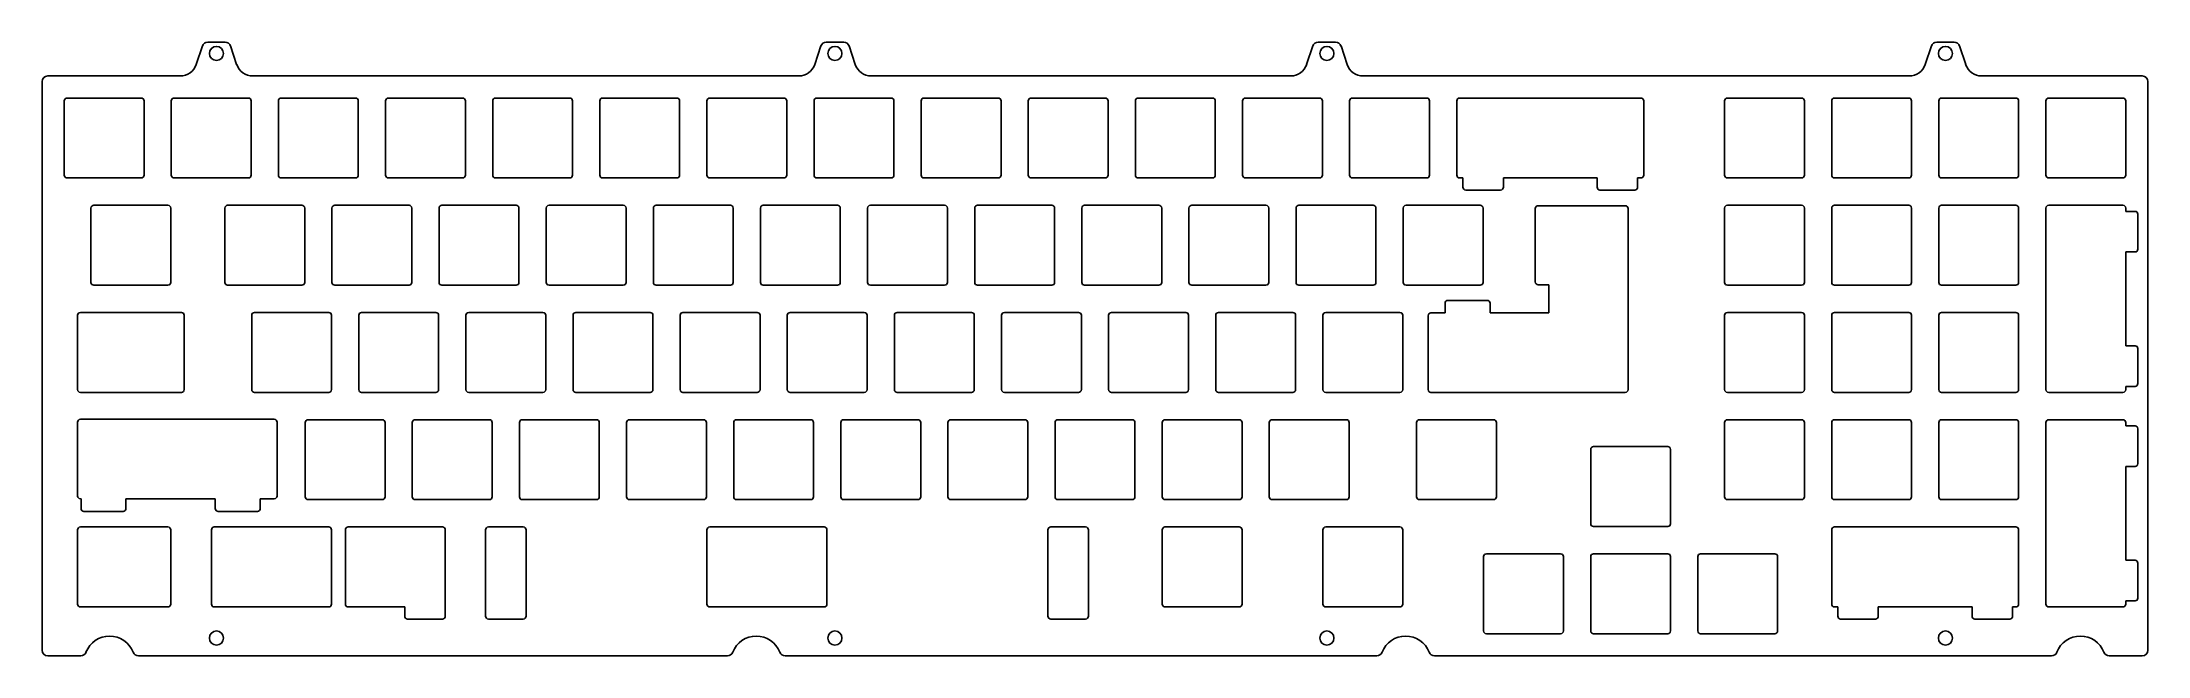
# Model space of a CAD drawing. Header units: millimetres. Extents: x 47 to 421, y 56 to 165.
import ezdxf

# ---------------------------------------------------------------- set-up
doc = ezdxf.new("R2010")
doc.units = ezdxf.units.MM

msp = doc.modelspace()

# ---------------------------------------------------------------- linework, layer by layer
at = {"color": 7, "linetype": 'Continuous', "lineweight": 25}
for p, q in [((79.26, 164.94), (76.15, 164.94)), ((189.26, 164.94), (186.15, 164.94)), ((276.74, 164.94), (273.62, 164.94)), ((386.74, 164.94), (383.62, 164.94)), ((75.2, 164.26), (74.11, 160.99)), ((81.3, 160.99), (80.21, 164.26)), ((185.2, 164.26), (184.11, 160.99)), ((191.3, 160.99), (190.21, 164.26)), ((272.67, 164.26), (271.58, 160.99)), ((278.78, 160.99), (277.69, 164.26)), ((382.67, 164.26), (381.58, 160.99)), ((388.78, 160.99), (387.69, 164.26)), ((46.7, 157.94), (46.7, 56.93)), ((71.26, 158.94), (47.7, 158.94)), ((181.26, 158.94), (84.15, 158.94)), ((268.74, 158.94), (194.15, 158.94)), ((378.74, 158.94), (281.62, 158.94)), ((420.18, 158.94), (391.62, 158.94)), ((421.18, 56.93), (421.18, 157.94)), ((50.63, 141.32), (50.63, 154.52)), ((51.13, 155.02), (64.33, 155.02)), ((64.83, 154.52), (64.83, 141.32)), ((69.68, 141.32), (69.68, 154.52)), ((70.18, 155.02), (83.38, 155.02)), ((83.88, 154.52), (83.88, 141.32)), ((88.73, 141.32), (88.73, 154.52)), ((89.23, 155.02), (102.43, 155.02)), ((102.93, 154.52), (102.93, 141.32)), ((107.78, 141.32), (107.78, 154.52)), ((108.28, 155.02), (121.48, 155.02)), ((121.98, 154.52), (121.98, 141.32)), ((126.83, 141.32), (126.83, 154.52)), ((127.33, 155.02), (140.53, 155.02)), ((141.03, 154.52), (141.03, 141.32)), ((145.88, 141.32), (145.88, 154.52)), ((146.38, 155.02), (159.58, 155.02)), ((160.08, 154.52), (160.08, 141.32)), ((164.93, 141.32), (164.93, 154.52)), ((165.43, 155.02), (178.63, 155.02)), ((179.13, 154.52), (179.13, 141.32)), ((183.98, 141.32), (183.98, 154.52)), ((184.48, 155.02), (197.68, 155.02)), ((198.18, 154.52), (198.18, 141.32)), ((203.03, 141.32), (203.03, 154.52)), ((203.53, 155.02), (216.73, 155.02)), ((217.23, 154.52), (217.23, 141.32)), ((222.08, 141.32), (222.08, 154.52)), ((222.58, 155.02), (235.78, 155.02)), ((236.28, 154.52), (236.28, 141.32)), ((241.13, 141.32), (241.13, 154.52)), ((241.63, 155.02), (254.83, 155.02)), ((255.33, 154.52), (255.33, 141.32)), ((260.18, 141.32), (260.18, 154.52)), ((260.68, 155.02), (273.88, 155.02)), ((274.38, 154.52), (274.38, 141.32)), ((279.23, 141.32), (279.23, 154.52)), ((279.73, 155.02), (292.93, 155.02)), ((293.43, 154.52), (293.43, 141.32)), ((298.28, 141.32), (298.28, 154.52)), ((298.78, 155.02), (331.03, 155.02)), ((331.53, 154.52), (331.53, 141.32)), ((345.9, 141.32), (345.9, 154.52)), ((346.4, 155.02), (359.6, 155.02)), ((360.1, 154.52), (360.1, 141.32)), ((364.95, 141.32), (364.95, 154.52)), ((365.45, 155.02), (378.65, 155.02)), ((379.15, 154.52), (379.15, 141.32)), ((384, 141.32), (384, 154.52)), ((384.5, 155.02), (397.7, 155.02)), ((398.2, 154.52), (398.2, 141.32)), ((403.05, 141.32), (403.05, 154.52)), ((403.55, 155.02), (416.75, 155.02)), ((417.25, 154.52), (417.25, 141.32)), ((64.33, 140.82), (51.13, 140.82)), ((83.38, 140.82), (70.18, 140.82)), ((102.43, 140.82), (89.23, 140.82)), ((121.48, 140.82), (108.28, 140.82)), ((140.53, 140.82), (127.33, 140.82)), ((159.58, 140.82), (146.38, 140.82)), ((178.63, 140.82), (165.43, 140.82)), ((197.68, 140.82), (184.48, 140.82)), ((216.73, 140.82), (203.53, 140.82)), ((235.78, 140.82), (222.58, 140.82)), ((254.83, 140.82), (241.63, 140.82)), ((273.88, 140.82), (260.68, 140.82)), ((292.93, 140.82), (279.73, 140.82)), ((299.37, 140.82), (298.78, 140.82)), ((299.37, 139.17), (299.37, 140.82)), ((306.07, 138.67), (299.87, 138.67)), ((323.24, 140.82), (306.57, 140.82)), ((306.57, 140.82), (306.57, 139.17)), ((323.24, 139.17), (323.24, 140.82)), ((329.94, 138.67), (323.74, 138.67)), ((331.03, 140.82), (330.44, 140.82)), ((330.44, 140.82), (330.44, 139.17)), ((359.6, 140.82), (346.4, 140.82)), ((378.65, 140.82), (365.45, 140.82)), ((397.7, 140.82), (384.5, 140.82)), ((416.75, 140.82), (403.55, 140.82)), ((55.39, 122.27), (55.39, 135.47)), ((55.89, 135.97), (69.09, 135.97)), ((69.59, 135.47), (69.59, 122.27)), ((79.2, 122.27), (79.2, 135.47)), ((79.7, 135.97), (92.9, 135.97)), ((93.4, 135.47), (93.4, 122.27)), ((98.25, 122.27), (98.25, 135.47)), ((98.75, 135.97), (111.95, 135.97)), ((112.45, 135.47), (112.45, 122.27)), ((117.3, 122.27), (117.3, 135.47)), ((117.8, 135.97), (131, 135.97)), ((131.5, 135.47), (131.5, 122.27)), ((136.35, 122.27), (136.35, 135.47)), ((136.85, 135.97), (150.05, 135.97)), ((150.55, 135.47), (150.55, 122.27)), ((155.4, 122.27), (155.4, 135.47)), ((155.9, 135.97), (169.1, 135.97)), ((169.6, 135.47), (169.6, 122.27)), ((174.45, 122.27), (174.45, 135.47)), ((174.95, 135.97), (188.15, 135.97)), ((188.65, 135.47), (188.65, 122.27)), ((193.5, 122.27), (193.5, 135.47)), ((194, 135.97), (207.2, 135.97)), ((207.7, 135.47), (207.7, 122.27)), ((212.55, 122.27), (212.55, 135.47)), ((213.05, 135.97), (226.25, 135.97)), ((226.75, 135.47), (226.75, 122.27)), ((231.6, 122.27), (231.6, 135.47)), ((232.1, 135.97), (245.3, 135.97)), ((245.8, 135.47), (245.8, 122.27)), ((250.65, 122.27), (250.65, 135.47)), ((251.15, 135.97), (264.35, 135.97)), ((264.85, 135.47), (264.85, 122.27)), ((269.7, 122.27), (269.7, 135.47)), ((270.2, 135.97), (283.4, 135.97)), ((283.9, 135.47), (283.9, 122.27)), ((288.75, 122.27), (288.75, 135.47)), ((289.25, 135.97), (302.45, 135.97)), ((302.95, 135.47), (302.95, 122.27)), ((312.24, 122.34), (312.24, 135.39)), ((312.74, 135.89), (328.25, 135.89)), ((328.75, 135.39), (328.75, 103.22)), ((345.9, 122.27), (345.9, 135.47)), ((346.4, 135.97), (359.6, 135.97)), ((360.1, 135.47), (360.1, 122.27)), ((364.95, 122.27), (364.95, 135.47)), ((365.45, 135.97), (378.65, 135.97)), ((379.15, 135.47), (379.15, 122.27)), ((384, 122.27), (384, 135.47)), ((384.5, 135.97), (397.7, 135.97)), ((398.2, 135.47), (398.2, 122.27)), ((403.05, 103.22), (403.05, 135.47)), ((403.55, 135.97), (416.75, 135.97)), ((417.25, 135.47), (417.25, 134.88)), ((417.25, 134.88), (418.9, 134.88)), ((419.4, 134.38), (419.4, 128.18)), ((418.9, 127.68), (417.25, 127.68)), ((417.25, 127.68), (417.25, 111)), ((69.09, 121.77), (55.89, 121.77)), ((92.9, 121.77), (79.7, 121.77)), ((111.95, 121.77), (98.75, 121.77)), ((131, 121.77), (117.8, 121.77)), ((150.05, 121.77), (136.85, 121.77)), ((169.1, 121.77), (155.9, 121.77)), ((188.15, 121.77), (174.95, 121.77)), ((207.2, 121.77), (194, 121.77)), ((226.25, 121.77), (213.05, 121.77)), ((245.3, 121.77), (232.1, 121.77)), ((264.35, 121.77), (251.15, 121.77)), ((283.4, 121.77), (270.2, 121.77)), ((302.45, 121.77), (289.25, 121.77)), ((314.62, 121.84), (312.74, 121.84)), ((314.62, 116.84), (314.62, 121.84)), ((359.6, 121.77), (346.4, 121.77)), ((378.65, 121.77), (365.45, 121.77)), ((397.7, 121.77), (384.5, 121.77)), ((53.01, 103.22), (53.01, 116.42)), ((53.51, 116.92), (71.47, 116.92)), ((71.97, 116.42), (71.97, 103.22)), ((83.97, 103.22), (83.97, 116.42)), ((84.47, 116.92), (97.67, 116.92)), ((98.17, 116.42), (98.17, 103.22)), ((103.02, 103.22), (103.02, 116.42)), ((103.52, 116.92), (116.72, 116.92)), ((117.22, 116.42), (117.22, 103.22)), ((122.07, 103.22), (122.07, 116.42)), ((122.57, 116.92), (135.77, 116.92)), ((136.27, 116.42), (136.27, 103.22)), ((141.12, 103.22), (141.12, 116.42)), ((141.62, 116.92), (154.82, 116.92)), ((155.32, 116.42), (155.32, 103.22)), ((160.17, 103.22), (160.17, 116.42)), ((160.67, 116.92), (173.87, 116.92)), ((174.37, 116.42), (174.37, 103.22)), ((179.22, 103.22), (179.22, 116.42)), ((179.72, 116.92), (192.92, 116.92)), ((193.42, 116.42), (193.42, 103.22)), ((198.27, 103.22), (198.27, 116.42)), ((198.77, 116.92), (211.97, 116.92)), ((212.47, 116.42), (212.47, 103.22)), ((217.32, 103.22), (217.32, 116.42)), ((217.82, 116.92), (231.02, 116.92)), ((231.52, 116.42), (231.52, 103.22)), ((236.37, 103.22), (236.37, 116.42)), ((236.87, 116.92), (250.07, 116.92)), ((250.57, 116.42), (250.57, 103.22)), ((255.42, 103.22), (255.42, 116.42)), ((255.92, 116.92), (269.12, 116.92)), ((269.62, 116.42), (269.62, 103.22)), ((274.47, 103.22), (274.47, 116.42)), ((274.97, 116.92), (288.17, 116.92)), ((288.67, 116.42), (288.67, 103.22)), ((293.19, 103.22), (293.19, 116.34)), ((293.69, 116.84), (296.19, 116.84)), ((296.19, 116.84), (296.19, 118.57)), ((296.69, 119.07), (303.69, 119.07)), ((304.19, 118.57), (304.19, 116.84)), ((304.19, 116.84), (314.62, 116.84)), ((345.9, 103.22), (345.9, 116.42)), ((346.4, 116.92), (359.6, 116.92)), ((360.1, 116.42), (360.1, 103.22)), ((364.95, 103.22), (364.95, 116.42)), ((365.45, 116.92), (378.65, 116.92)), ((379.15, 116.42), (379.15, 103.22)), ((384, 103.22), (384, 116.42)), ((384.5, 116.92), (397.7, 116.92)), ((398.2, 116.42), (398.2, 103.22)), ((417.25, 111), (418.9, 111)), ((419.4, 110.5), (419.4, 104.3)), ((71.47, 102.72), (53.51, 102.72)), ((97.67, 102.72), (84.47, 102.72)), ((116.72, 102.72), (103.52, 102.72)), ((135.77, 102.72), (122.57, 102.72)), ((154.82, 102.72), (141.62, 102.72)), ((173.87, 102.72), (160.67, 102.72)), ((192.92, 102.72), (179.72, 102.72)), ((211.97, 102.72), (198.77, 102.72)), ((231.02, 102.72), (217.82, 102.72)), ((250.07, 102.72), (236.87, 102.72)), ((269.12, 102.72), (255.92, 102.72)), ((288.17, 102.72), (274.97, 102.72)), ((328.25, 102.72), (293.69, 102.72)), ((359.6, 102.72), (346.4, 102.72)), ((378.65, 102.72), (365.45, 102.72)), ((397.7, 102.72), (384.5, 102.72)), ((416.75, 102.72), (403.55, 102.72)), ((418.9, 103.8), (417.25, 103.8)), ((417.25, 103.8), (417.25, 103.22)), ((53.01, 84.32), (53.01, 97.44)), ((53.51, 97.94), (87.99, 97.94)), ((88.49, 97.44), (88.49, 84.32)), ((93.49, 84.17), (93.49, 97.37)), ((93.99, 97.87), (107.19, 97.87)), ((107.69, 97.37), (107.69, 84.17)), ((112.54, 84.17), (112.54, 97.37)), ((113.04, 97.87), (126.24, 97.87)), ((126.74, 97.37), (126.74, 84.17)), ((131.59, 84.17), (131.59, 97.37)), ((132.09, 97.87), (145.29, 97.87)), ((145.79, 97.37), (145.79, 84.17)), ((150.64, 84.17), (150.64, 97.37)), ((151.14, 97.87), (164.34, 97.87)), ((164.84, 97.37), (164.84, 84.17)), ((169.69, 84.17), (169.69, 97.37)), ((170.19, 97.87), (183.39, 97.87)), ((183.89, 97.37), (183.89, 84.17)), ((188.74, 84.17), (188.74, 97.37)), ((189.24, 97.87), (202.44, 97.87)), ((202.94, 97.37), (202.94, 84.17)), ((207.79, 84.17), (207.79, 97.37)), ((208.29, 97.87), (221.49, 97.87)), ((221.99, 97.37), (221.99, 84.17)), ((226.84, 84.17), (226.84, 97.37)), ((227.34, 97.87), (240.54, 97.87)), ((241.04, 97.37), (241.04, 84.17)), ((245.89, 84.17), (245.89, 97.37)), ((246.39, 97.87), (259.59, 97.87)), ((260.09, 97.37), (260.09, 84.17)), ((264.94, 84.17), (264.94, 97.37)), ((265.44, 97.87), (278.64, 97.87)), ((279.14, 97.37), (279.14, 84.17)), ((291.14, 84.17), (291.14, 97.37)), ((291.64, 97.87), (304.84, 97.87)), ((305.34, 97.37), (305.34, 84.17)), ((345.9, 84.17), (345.9, 97.37)), ((346.4, 97.87), (359.6, 97.87)), ((360.1, 97.37), (360.1, 84.17)), ((364.95, 84.17), (364.95, 97.37)), ((365.45, 97.87), (378.65, 97.87)), ((379.15, 97.37), (379.15, 84.17)), ((384, 84.17), (384, 97.37)), ((384.5, 97.87), (397.7, 97.87)), ((398.2, 97.37), (398.2, 84.17)), ((403.05, 65.12), (403.05, 97.37)), ((403.55, 97.87), (416.75, 97.87)), ((417.25, 97.37), (417.25, 96.78)), ((417.25, 96.78), (418.9, 96.78)), ((419.4, 96.28), (419.4, 90.08)), ((322.09, 79.4), (322.09, 92.6)), ((322.59, 93.1), (335.79, 93.1)), ((336.29, 92.6), (336.29, 79.4)), ((418.9, 89.58), (417.25, 89.58)), ((417.25, 89.58), (417.25, 72.9)), ((53.62, 83.82), (53.51, 83.82)), ((53.62, 82.09), (53.62, 83.82)), ((77.5, 83.82), (61.62, 83.82)), ((61.62, 83.82), (61.62, 82.09)), ((77.5, 82.09), (77.5, 83.82)), ((87.99, 83.82), (85.5, 83.82)), ((85.5, 83.82), (85.5, 82.09)), ((107.19, 83.67), (93.99, 83.67)), ((126.24, 83.67), (113.04, 83.67)), ((145.29, 83.67), (132.09, 83.67)), ((164.34, 83.67), (151.14, 83.67)), ((183.39, 83.67), (170.19, 83.67)), ((202.44, 83.67), (189.24, 83.67)), ((221.49, 83.67), (208.29, 83.67)), ((240.54, 83.67), (227.34, 83.67)), ((259.59, 83.67), (246.39, 83.67)), ((278.64, 83.67), (265.44, 83.67)), ((304.84, 83.67), (291.64, 83.67)), ((359.6, 83.67), (346.4, 83.67)), ((378.65, 83.67), (365.45, 83.67)), ((397.7, 83.67), (384.5, 83.67)), ((53.51, 78.82), (69.09, 78.82)), ((61.12, 81.59), (54.12, 81.59)), ((77.32, 78.82), (97.67, 78.82)), ((85, 81.59), (78, 81.59)), ((101.14, 78.82), (117.89, 78.82)), ((126.07, 78.82), (132.27, 78.82)), ((165.43, 78.82), (185.77, 78.82)), ((226.08, 78.82), (232.28, 78.82)), ((246.39, 78.82), (259.59, 78.82)), ((274.97, 78.82), (288.17, 78.82)), ((335.79, 78.9), (322.59, 78.9)), ((365.45, 78.82), (397.7, 78.82)), ((53.01, 65.12), (53.01, 78.32)), ((69.59, 78.32), (69.59, 65.12)), ((76.82, 65.12), (76.82, 78.32)), ((98.17, 78.32), (98.17, 65.12)), ((100.64, 65.12), (100.64, 78.32)), ((118.39, 78.32), (118.39, 62.97)), ((125.57, 62.97), (125.57, 78.32)), ((132.77, 78.32), (132.77, 62.97)), ((164.93, 65.12), (164.93, 78.32)), ((186.27, 78.32), (186.27, 65.12)), ((225.58, 62.97), (225.58, 78.32)), ((232.78, 78.32), (232.78, 62.97)), ((245.89, 65.12), (245.89, 78.32)), ((260.09, 78.32), (260.09, 65.12)), ((274.47, 65.12), (274.47, 78.32)), ((288.67, 78.32), (288.67, 65.12)), ((364.95, 65.12), (364.95, 78.32)), ((398.2, 78.32), (398.2, 65.12)), ((303.04, 60.35), (303.04, 73.55)), ((303.54, 74.05), (316.74, 74.05)), ((317.24, 73.55), (317.24, 60.35)), ((322.09, 60.35), (322.09, 73.55)), ((322.59, 74.05), (335.79, 74.05)), ((336.29, 73.55), (336.29, 60.35)), ((341.14, 60.35), (341.14, 73.55)), ((341.64, 74.05), (354.84, 74.05)), ((355.34, 73.55), (355.34, 60.35)), ((417.25, 72.9), (418.9, 72.9)), ((419.4, 72.4), (419.4, 66.2)), ((69.09, 64.62), (53.51, 64.62)), ((97.67, 64.62), (77.32, 64.62)), ((111.19, 64.62), (101.14, 64.62)), ((111.19, 62.97), (111.19, 64.62)), ((185.77, 64.62), (165.43, 64.62)), ((259.59, 64.62), (246.39, 64.62)), ((288.17, 64.62), (274.97, 64.62)), ((366.04, 64.62), (365.45, 64.62)), ((366.04, 62.97), (366.04, 64.62)), ((389.92, 64.62), (373.24, 64.62)), ((373.24, 64.62), (373.24, 62.97)), ((389.92, 62.97), (389.92, 64.62)), ((397.7, 64.62), (397.12, 64.62)), ((397.12, 64.62), (397.12, 62.97)), ((416.75, 64.62), (403.55, 64.62)), ((418.9, 65.7), (417.25, 65.7)), ((417.25, 65.7), (417.25, 65.12)), ((117.89, 62.47), (111.69, 62.47)), ((132.27, 62.47), (126.07, 62.47)), ((232.28, 62.47), (226.08, 62.47)), ((372.74, 62.47), (366.54, 62.47)), ((396.62, 62.47), (390.42, 62.47)), ((316.74, 59.85), (303.54, 59.85)), ((335.79, 59.85), (322.59, 59.85)), ((354.84, 59.85), (341.64, 59.85)), ((47.7, 55.93), (53.58, 55.93)), ((63.83, 55.93), (168.58, 55.93)), ((178.83, 55.93), (284.06, 55.93)), ((294.3, 55.93), (404.06, 55.93)), ((414.3, 55.93), (420.18, 55.93))]:
    msp.add_line(p, q, dxfattribs=at)
for centre in [(77.7, 162.94), (187.7, 162.94), (275.18, 162.94), (385.18, 162.94), (77.7, 59.09), (187.7, 59.09), (275.18, 59.09), (385.18, 59.09)]:
    msp.add_circle(centre, 1.25, dxfattribs=at)
for centre, radius, start, end in [((76.15, 163.94), 1, 90, 161.5651), ((79.26, 163.94), 1, 18.4349, 90), ((186.15, 163.94), 1, 90, 161.5651), ((189.26, 163.94), 1, 18.4349, 90), ((273.62, 163.94), 1, 90, 161.5651), ((276.74, 163.94), 1, 18.4349, 90), ((383.62, 163.94), 1, 90, 161.5651), ((386.74, 163.94), 1, 18.4349, 90), ((47.7, 157.94), 1, 90, 180), ((71.26, 161.94), 3, 270, 341.5651), ((84.15, 161.94), 3, 198.4349, 270), ((181.26, 161.94), 3, 270, 341.5651), ((194.15, 161.94), 3, 198.4349, 270), ((268.74, 161.94), 3, 270, 341.5651), ((281.62, 161.94), 3, 198.4349, 270), ((378.74, 161.94), 3, 270, 341.5651), ((391.62, 161.94), 3, 198.4349, 270), ((420.18, 157.94), 1, 0, 90), ((51.13, 154.52), 0.5, 90, 180), ((64.33, 154.52), 0.5, 0, 90), ((70.18, 154.52), 0.5, 90, 180), ((83.38, 154.52), 0.5, 0, 90), ((89.23, 154.52), 0.5, 90, 180), ((102.43, 154.52), 0.5, 0, 90), ((108.28, 154.52), 0.5, 90, 180), ((121.48, 154.52), 0.5, 0, 90), ((127.33, 154.52), 0.5, 90, 180), ((140.53, 154.52), 0.5, 0, 90), ((146.38, 154.52), 0.5, 90, 180), ((159.58, 154.52), 0.5, 0, 90), ((165.43, 154.52), 0.5, 90, 180), ((178.63, 154.52), 0.5, 0, 90), ((184.48, 154.52), 0.5, 90, 180), ((197.68, 154.52), 0.5, 0, 90), ((203.53, 154.52), 0.5, 90, 180), ((216.73, 154.52), 0.5, 0, 90), ((222.58, 154.52), 0.5, 90, 180), ((235.78, 154.52), 0.5, 0, 90), ((241.63, 154.52), 0.5, 90, 180), ((254.83, 154.52), 0.5, 0, 90), ((260.68, 154.52), 0.5, 90, 180), ((273.88, 154.52), 0.5, 0, 90), ((279.73, 154.52), 0.5, 90, 180), ((292.93, 154.52), 0.5, 0, 90), ((298.78, 154.52), 0.5, 90, 180), ((331.03, 154.52), 0.5, 0, 90), ((346.4, 154.52), 0.5, 90, 180), ((359.6, 154.52), 0.5, 0, 90), ((365.45, 154.52), 0.5, 90, 180), ((378.65, 154.52), 0.5, 0, 90), ((384.5, 154.52), 0.5, 90, 180), ((397.7, 154.52), 0.5, 0, 90), ((403.55, 154.52), 0.5, 90, 180), ((416.75, 154.52), 0.5, 0, 90), ((51.13, 141.32), 0.5, 180, 270), ((64.33, 141.32), 0.5, 270, 0), ((70.18, 141.32), 0.5, 180, 270), ((83.38, 141.32), 0.5, 270, 0), ((89.23, 141.32), 0.5, 180, 270), ((102.43, 141.32), 0.5, 270, 0), ((108.28, 141.32), 0.5, 180, 270), ((121.48, 141.32), 0.5, 270, 0), ((127.33, 141.32), 0.5, 180, 270), ((140.53, 141.32), 0.5, 270, 0), ((146.38, 141.32), 0.5, 180, 270), ((159.58, 141.32), 0.5, 270, 0), ((165.43, 141.32), 0.5, 180, 270), ((178.63, 141.32), 0.5, 270, 0), ((184.48, 141.32), 0.5, 180, 270), ((197.68, 141.32), 0.5, 270, 0), ((203.53, 141.32), 0.5, 180, 270), ((216.73, 141.32), 0.5, 270, 0), ((222.58, 141.32), 0.5, 180, 270), ((235.78, 141.32), 0.5, 270, 0), ((241.63, 141.32), 0.5, 180, 270), ((254.83, 141.32), 0.5, 270, 0), ((260.68, 141.32), 0.5, 180, 270), ((273.88, 141.32), 0.5, 270, 0), ((279.73, 141.32), 0.5, 180, 270), ((292.93, 141.32), 0.5, 270, 0), ((298.78, 141.32), 0.5, 180, 270), ((299.87, 139.17), 0.5, 180, 270), ((306.07, 139.17), 0.5, 270, 0), ((323.74, 139.17), 0.5, 180, 270), ((329.94, 139.17), 0.5, 270, 0), ((331.03, 141.32), 0.5, 270, 0), ((346.4, 141.32), 0.5, 180, 270), ((359.6, 141.32), 0.5, 270, 0), ((365.45, 141.32), 0.5, 180, 270), ((378.65, 141.32), 0.5, 270, 0), ((384.5, 141.32), 0.5, 180, 270), ((397.7, 141.32), 0.5, 270, 0), ((403.55, 141.32), 0.5, 180, 270), ((416.75, 141.32), 0.5, 270, 0), ((55.89, 135.47), 0.5, 90, 180), ((69.09, 135.47), 0.5, 0, 90), ((79.7, 135.47), 0.5, 90, 180), ((92.9, 135.47), 0.5, 0, 90), ((98.75, 135.47), 0.5, 90, 180), ((111.95, 135.47), 0.5, 0, 90), ((117.8, 135.47), 0.5, 90, 180), ((131, 135.47), 0.5, 0, 90), ((136.85, 135.47), 0.5, 90, 180), ((150.05, 135.47), 0.5, 0, 90), ((155.9, 135.47), 0.5, 90, 180), ((169.1, 135.47), 0.5, 0, 90), ((174.95, 135.47), 0.5, 90, 180), ((188.15, 135.47), 0.5, 0, 90), ((194, 135.47), 0.5, 90, 180), ((207.2, 135.47), 0.5, 0, 90), ((213.05, 135.47), 0.5, 90, 180), ((226.25, 135.47), 0.5, 0, 90), ((232.1, 135.47), 0.5, 90, 180), ((245.3, 135.47), 0.5, 0, 90), ((251.15, 135.47), 0.5, 90, 180), ((264.35, 135.47), 0.5, 0, 90), ((270.2, 135.47), 0.5, 90, 180), ((283.4, 135.47), 0.5, 0, 90), ((289.25, 135.47), 0.5, 90, 180), ((302.45, 135.47), 0.5, 0, 90), ((312.74, 135.39), 0.5, 90, 180), ((328.25, 135.39), 0.5, 0, 90), ((346.4, 135.47), 0.5, 90, 180), ((359.6, 135.47), 0.5, 0, 90), ((365.45, 135.47), 0.5, 90, 180), ((378.65, 135.47), 0.5, 0, 90), ((384.5, 135.47), 0.5, 90, 180), ((397.7, 135.47), 0.5, 0, 90), ((403.55, 135.47), 0.5, 90, 180), ((416.75, 135.47), 0.5, 0, 90), ((418.9, 134.38), 0.5, 0, 90), ((418.9, 128.18), 0.5, 270, 0), ((55.89, 122.27), 0.5, 180, 270), ((69.09, 122.27), 0.5, 270, 0), ((79.7, 122.27), 0.5, 180, 270), ((92.9, 122.27), 0.5, 270, 0), ((98.75, 122.27), 0.5, 180, 270), ((111.95, 122.27), 0.5, 270, 0), ((117.8, 122.27), 0.5, 180, 270), ((131, 122.27), 0.5, 270, 0), ((136.85, 122.27), 0.5, 180, 270), ((150.05, 122.27), 0.5, 270, 0), ((155.9, 122.27), 0.5, 180, 270), ((169.1, 122.27), 0.5, 270, 0), ((174.95, 122.27), 0.5, 180, 270), ((188.15, 122.27), 0.5, 270, 0), ((194, 122.27), 0.5, 180, 270), ((207.2, 122.27), 0.5, 270, 0), ((213.05, 122.27), 0.5, 180, 270), ((226.25, 122.27), 0.5, 270, 0), ((232.1, 122.27), 0.5, 180, 270), ((245.3, 122.27), 0.5, 270, 0), ((251.15, 122.27), 0.5, 180, 270), ((264.35, 122.27), 0.5, 270, 0), ((270.2, 122.27), 0.5, 180, 270), ((283.4, 122.27), 0.5, 270, 0), ((289.25, 122.27), 0.5, 180, 270), ((302.45, 122.27), 0.5, 270, 0), ((312.74, 122.34), 0.5, 180, 270), ((346.4, 122.27), 0.5, 180, 270), ((359.6, 122.27), 0.5, 270, 0), ((365.45, 122.27), 0.5, 180, 270), ((378.65, 122.27), 0.5, 270, 0), ((384.5, 122.27), 0.5, 180, 270), ((397.7, 122.27), 0.5, 270, 0), ((53.51, 116.42), 0.5, 90, 180), ((71.47, 116.42), 0.5, 360, 90), ((84.47, 116.42), 0.5, 90, 180), ((97.67, 116.42), 0.5, 0, 90), ((103.52, 116.42), 0.5, 90, 180), ((116.72, 116.42), 0.5, 0, 90), ((122.57, 116.42), 0.5, 90, 180), ((135.77, 116.42), 0.5, 0, 90), ((141.62, 116.42), 0.5, 90, 180), ((154.82, 116.42), 0.5, 0, 90), ((160.67, 116.42), 0.5, 90, 180), ((173.87, 116.42), 0.5, 0, 90), ((179.72, 116.42), 0.5, 90, 180), ((192.92, 116.42), 0.5, 0, 90), ((198.77, 116.42), 0.5, 90, 180), ((211.97, 116.42), 0.5, 0, 90), ((217.82, 116.42), 0.5, 90, 180), ((231.02, 116.42), 0.5, 0, 90), ((236.87, 116.42), 0.5, 90, 180), ((250.07, 116.42), 0.5, 0, 90), ((255.92, 116.42), 0.5, 90, 180), ((269.12, 116.42), 0.5, 0, 90), ((274.97, 116.42), 0.5, 90, 180), ((288.17, 116.42), 0.5, 0, 90), ((293.69, 116.34), 0.5, 90, 180), ((296.69, 118.57), 0.5, 90, 180), ((303.69, 118.57), 0.5, 0, 90), ((346.4, 116.42), 0.5, 90, 180), ((359.6, 116.42), 0.5, 0, 90), ((365.45, 116.42), 0.5, 90, 180), ((378.65, 116.42), 0.5, 0, 90), ((384.5, 116.42), 0.5, 90, 180), ((397.7, 116.42), 0.5, 0, 90), ((418.9, 110.5), 0.5, 0, 90), ((53.51, 103.22), 0.5, 180, 270), ((71.47, 103.22), 0.5, 270, 0), ((84.47, 103.22), 0.5, 180, 270), ((97.67, 103.22), 0.5, 270, 0), ((103.52, 103.22), 0.5, 180, 270), ((116.72, 103.22), 0.5, 270, 0), ((122.57, 103.22), 0.5, 180, 270), ((135.77, 103.22), 0.5, 270, 0), ((141.62, 103.22), 0.5, 180, 270), ((154.82, 103.22), 0.5, 270, 0), ((160.67, 103.22), 0.5, 180, 270), ((173.87, 103.22), 0.5, 270, 0), ((179.72, 103.22), 0.5, 180, 270), ((192.92, 103.22), 0.5, 270, 0), ((198.77, 103.22), 0.5, 180, 270), ((211.97, 103.22), 0.5, 270, 0), ((217.82, 103.22), 0.5, 180, 270), ((231.02, 103.22), 0.5, 270, 0), ((236.87, 103.22), 0.5, 180, 270), ((250.07, 103.22), 0.5, 270, 0), ((255.92, 103.22), 0.5, 180, 270), ((269.12, 103.22), 0.5, 270, 0), ((274.97, 103.22), 0.5, 180, 270), ((288.17, 103.22), 0.5, 270, 0), ((293.69, 103.22), 0.5, 180, 270), ((328.25, 103.22), 0.5, 270, 0), ((346.4, 103.22), 0.5, 180, 270), ((359.6, 103.22), 0.5, 270, 0), ((365.45, 103.22), 0.5, 180, 270), ((378.65, 103.22), 0.5, 270, 0), ((384.5, 103.22), 0.5, 180, 270), ((397.7, 103.22), 0.5, 270, 0), ((403.55, 103.22), 0.5, 180, 270), ((416.75, 103.22), 0.5, 270, 0), ((418.9, 104.3), 0.5, 270, 360), ((53.51, 97.44), 0.5, 90, 180), ((87.99, 97.44), 0.5, 0, 90), ((93.99, 97.37), 0.5, 90, 180), ((107.19, 97.37), 0.5, 0, 90), ((113.04, 97.37), 0.5, 90, 180), ((126.24, 97.37), 0.5, 0, 90), ((132.09, 97.37), 0.5, 90, 180), ((145.29, 97.37), 0.5, 0, 90), ((151.14, 97.37), 0.5, 90, 180), ((164.34, 97.37), 0.5, 0, 90), ((170.19, 97.37), 0.5, 90, 180), ((183.39, 97.37), 0.5, 0, 90), ((189.24, 97.37), 0.5, 90, 180), ((202.44, 97.37), 0.5, 0, 90), ((208.29, 97.37), 0.5, 90, 180), ((221.49, 97.37), 0.5, 0, 90), ((227.34, 97.37), 0.5, 90, 180), ((240.54, 97.37), 0.5, 0, 90), ((246.39, 97.37), 0.5, 90, 180), ((259.59, 97.37), 0.5, 0, 90), ((265.44, 97.37), 0.5, 90, 180), ((278.64, 97.37), 0.5, 0, 90), ((291.64, 97.37), 0.5, 90, 180), ((304.84, 97.37), 0.5, 0, 90), ((346.4, 97.37), 0.5, 90, 180), ((359.6, 97.37), 0.5, 0, 90), ((365.45, 97.37), 0.5, 90, 180), ((378.65, 97.37), 0.5, 0, 90), ((384.5, 97.37), 0.5, 90, 180), ((397.7, 97.37), 0.5, 0, 90), ((403.55, 97.37), 0.5, 90, 180), ((416.75, 97.37), 0.5, 0, 90), ((418.9, 96.28), 0.5, 0, 90), ((322.59, 92.6), 0.5, 90, 180), ((335.79, 92.6), 0.5, 0, 90), ((418.9, 90.08), 0.5, 270, 360), ((53.51, 84.32), 0.5, 180, 270), ((87.99, 84.32), 0.5, 270, 0), ((93.99, 84.17), 0.5, 180, 270), ((107.19, 84.17), 0.5, 270, 0), ((113.04, 84.17), 0.5, 180, 270), ((126.24, 84.17), 0.5, 270, 0), ((132.09, 84.17), 0.5, 180, 270), ((145.29, 84.17), 0.5, 270, 0), ((151.14, 84.17), 0.5, 180, 270), ((164.34, 84.17), 0.5, 270, 0), ((170.19, 84.17), 0.5, 180, 270), ((183.39, 84.17), 0.5, 270, 0), ((189.24, 84.17), 0.5, 180, 270), ((202.44, 84.17), 0.5, 270, 0), ((208.29, 84.17), 0.5, 180, 270), ((221.49, 84.17), 0.5, 270, 0), ((227.34, 84.17), 0.5, 180, 270), ((240.54, 84.17), 0.5, 270, 0), ((246.39, 84.17), 0.5, 180, 270), ((259.59, 84.17), 0.5, 270, 0), ((265.44, 84.17), 0.5, 180, 270), ((278.64, 84.17), 0.5, 270, 0), ((291.64, 84.17), 0.5, 180, 270), ((304.84, 84.17), 0.5, 270, 360), ((346.4, 84.17), 0.5, 180, 270), ((359.6, 84.17), 0.5, 270, 0), ((365.45, 84.17), 0.5, 180, 270), ((378.65, 84.17), 0.5, 270, 0), ((384.5, 84.17), 0.5, 180, 270), ((397.7, 84.17), 0.5, 270, 0), ((53.51, 78.32), 0.5, 90, 180), ((54.12, 82.09), 0.5, 180, 270), ((61.12, 82.09), 0.5, 270, 0), ((69.09, 78.32), 0.5, 0, 90), ((77.32, 78.32), 0.5, 90, 180), ((78, 82.09), 0.5, 180, 270), ((85, 82.09), 0.5, 270, 0), ((97.67, 78.32), 0.5, 0, 90), ((101.14, 78.32), 0.5, 90, 180), ((117.89, 78.32), 0.5, 0, 90), ((126.07, 78.32), 0.5, 90, 180), ((132.27, 78.32), 0.5, 0, 90), ((165.43, 78.32), 0.5, 90, 180), ((185.77, 78.32), 0.5, 0, 90), ((226.08, 78.32), 0.5, 90, 180), ((232.28, 78.32), 0.5, 0, 90), ((246.39, 78.32), 0.5, 90, 180), ((259.59, 78.32), 0.5, 360, 90), ((274.97, 78.32), 0.5, 90, 180), ((288.17, 78.32), 0.5, 360, 90), ((322.59, 79.4), 0.5, 180, 270), ((335.79, 79.4), 0.5, 270, 0), ((365.45, 78.32), 0.5, 90, 180), ((397.7, 78.32), 0.5, 0, 90), ((303.54, 73.55), 0.5, 90, 180), ((316.74, 73.55), 0.5, 0, 90), ((322.59, 73.55), 0.5, 90, 180), ((335.79, 73.55), 0.5, 0, 90), ((341.64, 73.55), 0.5, 90, 180), ((354.84, 73.55), 0.5, 0, 90), ((418.9, 72.4), 0.5, 0, 90), ((53.51, 65.12), 0.5, 180, 270), ((69.09, 65.12), 0.5, 270, 0), ((77.32, 65.12), 0.5, 180, 270), ((97.67, 65.12), 0.5, 270, 0), ((101.14, 65.12), 0.5, 180, 270), ((165.43, 65.12), 0.5, 180, 270), ((185.77, 65.12), 0.5, 270, 0), ((246.39, 65.12), 0.5, 180, 270), ((259.59, 65.12), 0.5, 270, 0), ((274.97, 65.12), 0.5, 180, 270), ((288.17, 65.12), 0.5, 270, 0), ((365.45, 65.12), 0.5, 180, 270), ((397.7, 65.12), 0.5, 270, 0), ((403.55, 65.12), 0.5, 180, 270), ((416.75, 65.12), 0.5, 270, 0), ((418.9, 66.2), 0.5, 270, 360), ((111.69, 62.97), 0.5, 180, 270), ((117.89, 62.97), 0.5, 270, 360), ((126.07, 62.97), 0.5, 180, 270), ((132.27, 62.97), 0.5, 270, 0), ((226.08, 62.97), 0.5, 180, 270), ((232.28, 62.97), 0.5, 270, 0), ((303.54, 60.35), 0.5, 180, 270), ((316.74, 60.35), 0.5, 270, 0), ((322.59, 60.35), 0.5, 180, 270), ((335.79, 60.35), 0.5, 270, 0), ((341.64, 60.35), 0.5, 180, 270), ((354.84, 60.35), 0.5, 270, 0), ((366.54, 62.97), 0.5, 180, 270), ((372.74, 62.97), 0.5, 270, 360), ((390.42, 62.97), 0.5, 180, 270), ((396.62, 62.97), 0.5, 270, 0), ((47.7, 56.93), 1, 180, 270), ((53.58, 56.93), 1, 270, 338.6763), ((58.7, 54.93), 4.5, 21.3237, 158.6763), ((63.83, 56.93), 1, 201.3237, 270), ((168.58, 56.93), 1, 270, 338.6763), ((173.7, 54.93), 4.5, 21.3237, 158.6763), ((178.83, 56.93), 1, 201.3237, 270), ((284.06, 56.93), 1, 270, 338.6763), ((289.18, 54.93), 4.5, 21.3237, 158.6763), ((294.3, 56.93), 1, 201.3237, 270), ((404.06, 56.93), 1, 270, 338.6763), ((409.18, 54.93), 4.5, 21.3237, 158.6763), ((414.3, 56.93), 1, 201.3237, 270), ((420.18, 56.93), 1, 270, 360)]:
    msp.add_arc(centre, radius, start, end, dxfattribs=at)

doc.saveas('drawing.dxf')
